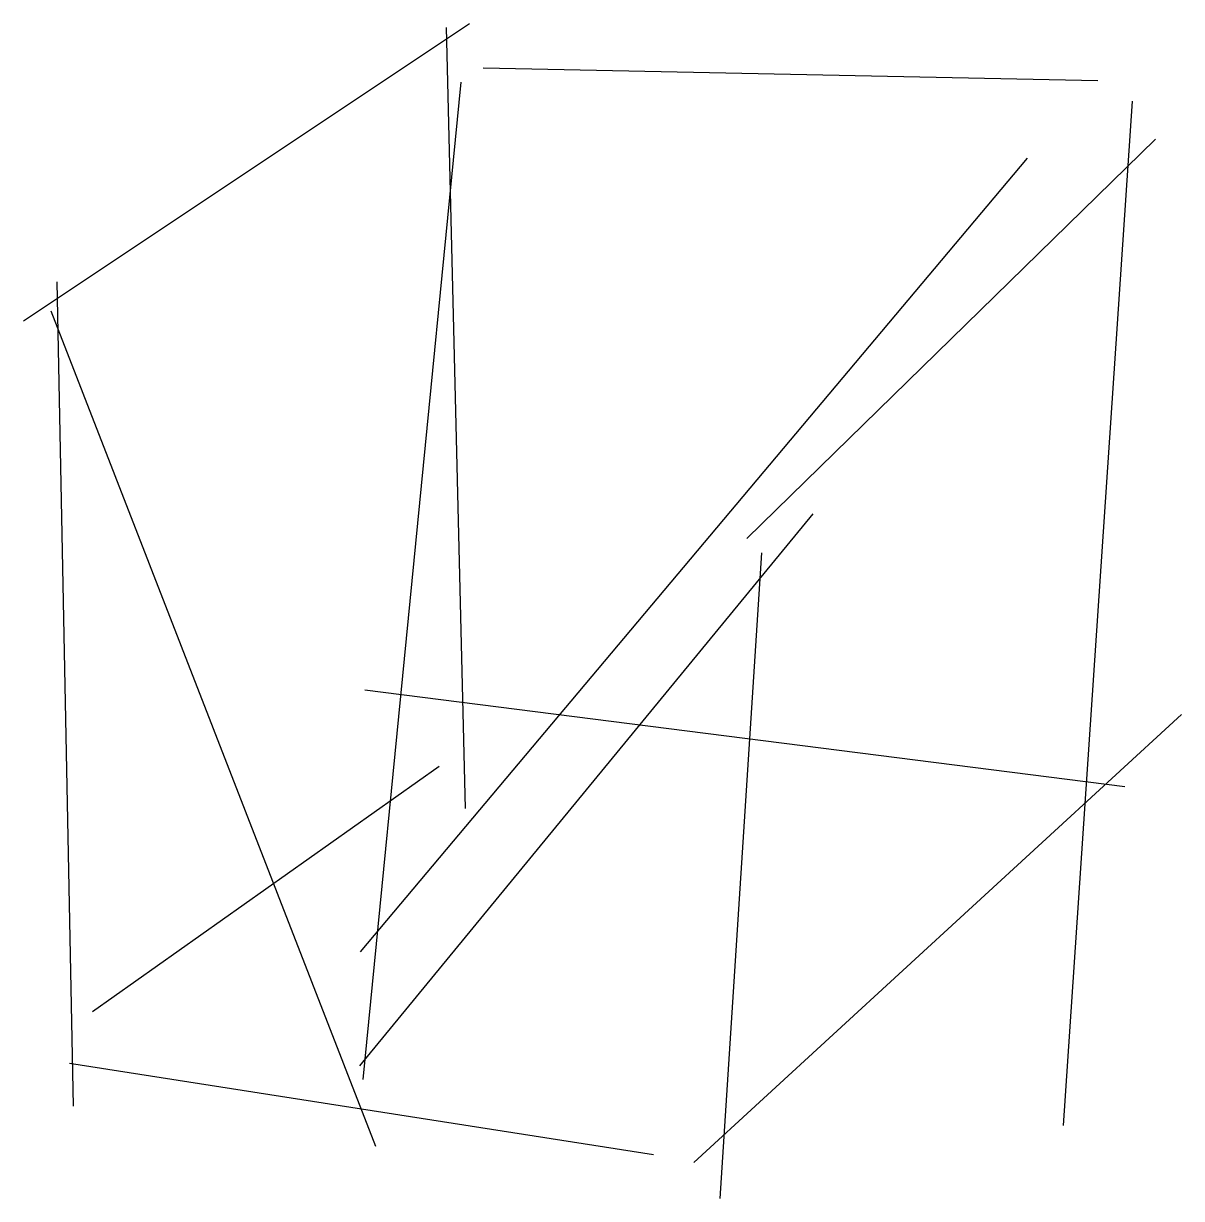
# Model space of a CAD drawing. Header units: millimetres. Extents: x 548.863 to 549.781, y 487.989 to 488.92.
import ezdxf

# ---------------------------------------------------------------- set-up
doc = ezdxf.new("R2010")
doc.units = ezdxf.units.MM
doc.layers.get('0').update_dxf_attribs({"lineweight": 30})

msp = doc.modelspace()

# ---------------------------------------------------------------- linework, layer by layer
for p, q in [((548.86298, 488.68487), (549.21662, 488.9204)), ((549.19791, 488.91734), (549.21313, 488.29825)), ((549.22726, 488.88524), (549.71458, 488.87527)), ((549.13224, 488.08344), (549.20989, 488.87382)), ((549.68728, 488.04693), (549.74217, 488.85885)), ((549.76027, 488.82885), (549.43626, 488.51219)), ((549.65846, 488.81366), (549.12973, 488.18456)), ((548.88943, 488.71569), (548.90232, 488.06232)), ((548.88453, 488.69279), (549.14208, 488.03069)), ((549.12967, 488.09419), (549.48897, 488.53184)), ((549.44794, 488.50085), (549.41491, 487.98913)), ((549.13349, 488.39218), (549.73608, 488.31554)), ((549.39438, 488.01768), (549.78089, 488.37278)), ((548.91761, 488.1373), (549.19237, 488.33183)), ((548.89954, 488.09634), (549.36242, 488.02413))]:
    msp.add_line(p, q)

doc.saveas('drawing.dxf')
